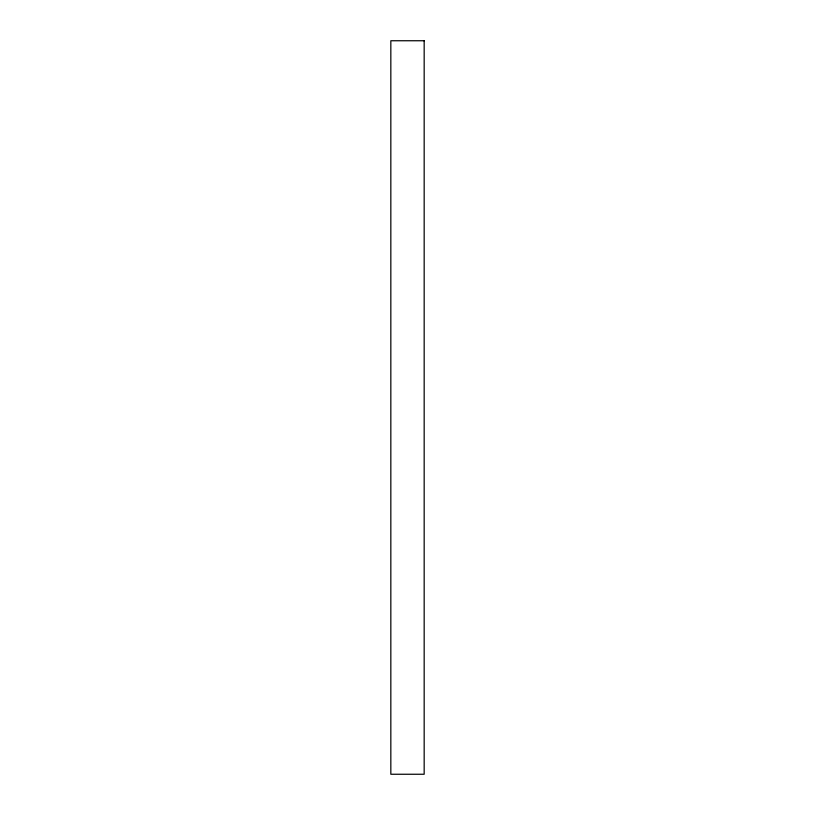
<?xml version="1.0" encoding="UTF-8"?>
<svg xmlns="http://www.w3.org/2000/svg" width="815" height="815" viewBox="0 0 815 815"><rect width="100%" height="100%" fill="white"/><g stroke="black" fill="none" stroke-linecap="round" stroke-linejoin="round"><path stroke-width="1.22" d="M424.167 40.75L390.833 40.75L390.833 774.25L424.167 774.25L424.167 40.75"/></g></svg>
